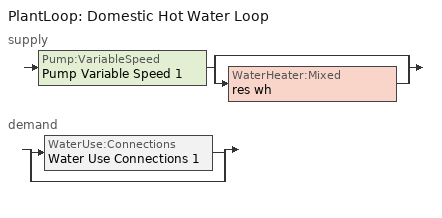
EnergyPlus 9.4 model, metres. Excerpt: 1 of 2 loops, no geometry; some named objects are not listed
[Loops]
PlantLoop 'Domestic Hot Water Loop'
 supply: Pump:VariableSpeed 'Pump Variable Speed 1' > split
  | bypass
  | WaterHeater:Mixed 'res wh'
 demand: split
  | WaterUse:Connections 'Water Use Connections 1'
  | bypass
[Sizing:Plant]
Domestic Hot Water Loop: Loop Type=Heating; Design Loop Exit Temperature {C}=52.6667; Loop Design Temperature Difference {deltaC}=5.55556; Sizing Option=NonCoincident; Zone Timesteps in Averaging Window=1; Coincident Sizing Factor Mode=None
[Pump:VariableSpeed]
Pump Variable Speed 1: Design Maximum Flow Rate {m3/s}=0.01; Design Pump Head {Pa}=1; Design Power Consumption {W}=0; Motor Efficiency=1; Fraction of Motor Inefficiencies to Fluid Stream=0; Coefficient 1 of the Part Load Performance Curve=0; Coefficient 2 of the Part Load Performance Curve=1; Coefficient 3 of the Part Load Performance Curve=0; Coefficient 4 of the Part Load Performance Curve=0; Design Minimum Flow Rate {m3/s}=0; Pump Control Type=Intermittent; Skin Loss Radiative Fraction=0.5; Design Power Sizing Method=PowerPerFlowPerPressure; Design Electric Power per Unit Flow Rate {W/(m3/s)}=348701.1; Design Shaft Power per Unit Flow Rate per Unit Head {W/((m3/s)-Pa)}=1.28205; Design Minimum Flow Rate Fraction=0
[WaterHeater:Mixed]
res wh: Tank Volume {m3}=0.170344; Setpoint Temperature Schedule=WH Setpoint Temp; Deadband Temperature Difference {deltaC}=2; Maximum Temperature Limit {C}=99; Heater Control Type=Cycle; Heater Maximum Capacity {W}=1318.82; Heater Minimum Capacity {W}=0; Heater Ignition Minimum Flow Rate {m3/s}=0; Heater Ignition Delay {s}=0; Heater Fuel Type=Electricity; Heater Thermal Efficiency=1; Off Cycle Parasitic Fuel Consumption Rate {W}=0; Off Cycle Parasitic Fuel Type=Electricity; Off Cycle Parasitic Heat Fraction to Tank=0; On Cycle Parasitic Fuel Consumption Rate {W}=0; On Cycle Parasitic Fuel Type=Electricity; On Cycle Parasitic Heat Fraction to Tank=0; Ambient Temperature Indicator=Zone; Ambient Temperature Zone=finished basement zone; Off Cycle Loss Coefficient to Ambient Temperature {W/K}=1.16351; Off Cycle Loss Fraction to Zone=1; On Cycle Loss Coefficient to Ambient Temperature {W/K}=1.16351; On Cycle Loss Fraction to Zone=1; Use Side Effectiveness=1; Source Side Effectiveness=1; Use Side Design Flow Rate {m3/s}=Autosize; Source Side Design Flow Rate {m3/s}=Autosize; Indirect Water Heating Recovery Time {hr}=1.5; Source Side Flow Control Mode=IndirectHeatPrimarySetpoint
[PlantLoop]
Domestic Hot Water Loop: Fluid Type=Water; Plant Equipment Operation Scheme=Domestic Hot Water Loop Operation Schemes; Maximum Loop Temperature {C}=100; Minimum Loop Temperature {C}=0; Maximum Loop Flow Rate {m3/s}=0.01; Minimum Loop Flow Rate {m3/s}=0; Plant Loop Volume {m3}=0.003; Load Distribution Scheme=Optimal; Plant Loop Demand Calculation Scheme=SingleSetpoint
[PlantEquipmentList]
Domestic Hot Water Loop Heating Equipment List: res wh
[PlantEquipmentOperation:HeatingLoad]
Domestic Hot Water Loop Heating Operation Scheme: Load Range 1 Lower Limit {W}=0; Load Range 1 Upper Limit {W}=1000000000; Range 1 Equipment List=Domestic Hot Water Loop Heating Equipment List
[PlantEquipmentOperationSchemes]
Domestic Hot Water Loop Operation Schemes: Control Scheme 1=Domestic Hot Water Loop Heating Operation Scheme; Control Scheme 1 Schedule=Always On Discrete
[SetpointManager:Scheduled]
Setpoint Manager Scheduled 1: Control Variable=Temperature; Schedule=dhw temp
[WaterUse:Equipment] Zone=living zone
Name | Peak Flow Rate {m3/s} | Flow Rate Fraction Schedule | Target Temperature Schedule
residential shower | 0.000274695 | residential shower schedule | residential shower temperature schedule
residential sink | 0.000212399 | residential sink schedule | residential sink temperature schedule
residential bath | 0.000429619 | residential bath schedule | residential bath temperature schedule
residential shower dist=0.0 | 0 | residential shower schedule | residential shower temperature schedule
residential sink dist=0.0 | 0 | residential sink schedule | residential sink temperature schedule
residential bath dist=0.0 | 0 | residential bath schedule | residential bath temperature schedule
residential clothes washer | 0.000697118 | residential clothes washer schedule | residential clothes washer temperature schedule
residential dishwasher | 0.000125165 | residential dishwasher schedule | residential dishwasher temperature schedule
[WaterUse:Connections]
Water Use Connections 1: Water Use Equipment 1=residential shower; Water Use Equipment 2=residential sink; Water Use Equipment 3=residential bath; Water Use Equipment 4=residential shower dist=0.0; Water Use Equipment 5=residential sink dist=0.0; Water Use Equipment 6=residential bath dist=0.0; Water Use Equipment 7=residential clothes washer; Water Use Equipment 8=residential dishwasher
[Schedule:Day:Interval]
residential bath schedule allday1; residential bath schedule allday2; residential bath schedule allday3; residential bath schedule allday4; residential bath schedule allday5; residential bath schedule allday6; residential bath schedule allday7; residential clothes washer schedule allday1; residential clothes washer schedule allday3; residential dishwasher schedule allday1; residential dishwasher schedule allday5; residential dishwasher schedule allday6; residential dishwasher schedule allday7; residential shower schedule allday4; Schedule Day 15; Schedule Day 17; Schedule Day 4; Schedule Day 5; Schedule Day 6: No, 24:00, 0
residential clothes washer schedule allday2: No, 10:10, 0, 10:20, 0.0714774, 10:30, 0.0606432, 10:40, 0.0865929, 11:30, 0, 11:40, 0.0620503, 11:50, 0.103879, 12:00, 0.0136683, 12:40, 0, 12:50, 0.0197387, 13:00, 0.054191, 13:10, 0.206975, 13:20, 0.0215879, 24:00, 0
residential clothes washer schedule allday4: No, 11:30, 0, 11:40, 0.0051658, 12:50, 0, 13:00, 0.0673366, 24:00, 0
residential clothes washer schedule allday5: No, 10:10, 0, 10:20, 0.0625528, 24:00, 0
residential clothes washer schedule allday6: No, 14:00, 0, 14:10, 0.0912161, 24:00, 0
residential clothes washer schedule allday7: No, 12:10, 0, 12:20, 0.0174673, 24:00, 0
residential dishwasher schedule allday2: No, 09:50, 0, 10:00, 0.0560273, 10:10, 0.0446564, 10:20, 0.0917957, 10:30, 0.0664268, 10:40, 0.0877654, 24:00, 0
residential dishwasher schedule allday3: No, 21:00, 0, 21:10, 0.0509896, 21:20, 0.0621806, 21:30, 0.0379273, 21:40, 0.0584383, 24:00, 0
residential dishwasher schedule allday4: No, 08:30, 0, 08:40, 0.0682979, 08:50, 0.0347607, 09:00, 0.0698812, 09:10, 0.0649514, 09:20, 0.0883052, 24:00, 0
residential shower schedule allday1: No, 03:40, 0, 03:50, 0.290938, 04:00, 0.249376, 07:30, 0, 07:50, 0.258634, 23:10, 0, 23:20, 0.183248, 23:30, 0.122165, 23:40, 0, 23:50, 0.0502082, 24:00, 0.150625
residential shower schedule allday2: No, 06:30, 0, 06:40, 0.0530492, 06:50, 0.106098, 10:20, 0, 10:30, 0.157727, 10:50, 0, 11:00, 0.176072, 24:00, 0
residential shower schedule allday3: No, 06:40, 0, 06:50, 0.460152, 07:00, 0.131472, 08:30, 0, 08:40, 0.122851, 08:50, 0.245702, 24:00, 0
residential shower schedule allday5: No, 09:40, 0, 09:50, 0.290816, 10:20, 0, 10:30, 0.126035, 10:40, 0.315087, 24:00, 0
residential shower schedule allday6: No, 07:00, 0, 07:10, 0.438207, 21:20, 0, 21:30, 0.0458731, 21:50, 0.458731, 22:00, 0.137619, 24:00, 0
residential shower schedule allday7: No, 17:20, 0, 17:30, 0.131668, 17:40, 0.526671, 24:00, 0
residential sink schedule allday1: No, 02:50, 0, 03:00, 0.134259, 04:40, 0, 04:50, 0.0192495, 05:50, 0, 06:10, 0.018975, 07:40, 0, 07:50, 0.0100671, 09:20, 0, 09:30, 0.0002135, 09:50, 0, 10:00, 0.0684869, 10:40, 0, 10:50, 0.0099451, 12:00, 0, 12:10, 0.0034472, 12:20, 0, 12:30, 0.0269372, 15:20, 0, 15:30, 0.0624162, 18:30, 0, 18:40, 0.0653448, 20:20, 0, 20:30, 0.0138194, 20:50, 0, 21:00, 0.0761135, 21:10, 0, 21:20, 0.0518609, 21:30, 0, 21:40, 0.0105552, 24:00, 0
residential sink schedule allday2: No, 00:10, 0.007108, 00:50, 0, 01:00, 0.0513118, 05:00, 0, 05:10, 0.0029896, 05:20, 0, 05:30, 0.0046065, 05:50, 0, 06:00, 0.0078401, 06:30, 0, 06:40, 0.0249237, 07:30, 0, 07:40, 0.0358755, 08:00, 0, 08:10, 0.0096095, 08:20, 0.0324283, 08:40, 0, 08:50, 0.0162294, 10:30, 0, 10:40, 0.0596095, 12:30, 0, 12:40, 0.0552776, 12:50, 0.0636059, 13:10, 0, 13:20, 0.0002746, 14:40, 0, 14:50, 0.0185784, 15:00, 0.0151617, 15:20, 0, 15:30, 0.007352, 15:40, 0.0933495, 16:30, 0, 16:40, 0.0564369, 16:50, 0.0255339, 17:00, 0.021507, 17:10, 0.0367602, 18:00, 0, 18:10, 0.0209579, 18:50, 0, 19:00, 0.0221477, 19:10, 0, 19:20, 0.170653, 19:30, 0.0081147, 20:00, 0, 20:10, 0.0211104, 20:50, 0, 21:00, 0.0003051, 21:10, 0.038499, 24:00, 0
residential sink schedule allday3: No, 06:40, 0, 06:50, 0.016504, 07:00, 0, 07:10, 0.0040268, 07:40, 0, 07:50, 0.0347163, 08:00, 0.0061318, 08:50, 0, 09:00, 0.0202258, 09:20, 0, 09:30, 0.0451189, 10:20, 0, 10:30, 0.0127212, 11:30, 0, 11:40, 0.0032337, 14:50, 0, 15:00, 0.241062, 15:40, 0, 15:50, 0.0125381, 16:30, 0, 16:40, 0.0169616, 16:50, 0, 17:00, 0.0100671, 17:20, 0, 17:30, 0.0781574, 17:40, 0.0349603, 18:20, 0, 18:30, 0.0139719, 18:40, 0.0843808, 19:10, 0, 19:20, 0.05723, 19:40, 0, 19:50, 0.009945, 21:10, 0, 21:20, 0.0181208, 22:40, 0, 22:50, 0.0006101, 23:00, 0, 23:10, 0.0075046, 24:00, 0
residential sink schedule allday4: No, 06:00, 0, 06:10, 0.0175107, 08:00, 0, 08:10, 0.0009152, 11:10, 0, 11:20, 0.112294, 11:30, 0.0179072, 11:40, 0.0799573, 12:30, 0, 12:40, 0.0219952, 12:50, 0, 13:00, 0.0530506, 13:40, 0, 13:50, 0.0687004, 17:30, 0, 17:40, 0.0007322, 17:50, 0, 18:00, 0.0123246, 18:10, 0.0226358, 18:40, 0, 18:50, 0.0351433, 19:00, 0.0410006, 19:10, 0.0025625, 19:20, 0.0057047, 20:10, 0, 20:20, 0.0154973, 20:40, 0, 20:50, 0.0408176, 21:40, 0, 21:50, 0.0014033, 22:00, 0.0198597, 22:10, 0.0264185, 24:00, 0
residential sink schedule allday5: No, 03:40, 0, 03:50, 0.0057352, 05:40, 0, 05:50, 0.0033252, 06:30, 0, 06:40, 0.0105247, 06:50, 0.0470713, 07:50, 0, 08:00, 0.0892923, 08:20, 0, 08:30, 0.0179988, 11:20, 0, 11:30, 0.0423124, 12:30, 0, 12:40, 0.0079622, 12:50, 0.0066504, 13:00, 0, 13:10, 0.0155888, 13:30, 0, 13:40, 0.0750458, 13:50, 0.016748, 15:20, 0, 15:30, 0.0648261, 15:40, 0, 15:50, 0.0274558, 16:00, 0.0061928, 16:30, 0, 16:40, 0.0462172, 16:50, 0.0540879, 17:10, 0, 17:20, 0.0085418, 19:30, 0, 19:40, 0.0012203, 19:50, 0.0071995, 20:00, 0.0100671, 20:50, 0, 21:00, 0.0790421, 22:20, 0, 22:30, 0.0409396, 22:40, 0.0005186, 22:50, 0.0392008, 23:00, 0, 23:10, 0.0104637, 23:50, 0, 24:00, 0.0047895
residential sink schedule allday6: No, 07:30, 0, 07:40, 0.0644296, 13:30, 0, 13:40, 0.0495424, 14:20, 0, 14:30, 0.0629042, 14:40, 0.0008847, 18:10, 0, 18:20, 0.0544844, 20:50, 0, 21:00, 0.0120195, 24:00, 0
residential sink schedule allday7: No, 06:00, 0, 06:10, 0.0175412, 07:50, 0, 08:00, 0.0154362, 08:10, 0.0700427, 08:50, 0, 09:00, 0.0017694, 09:10, 0, 09:20, 0.0473765, 09:30, 0.0206223, 09:50, 0, 10:00, 0.0570165, 10:10, 0.0051556, 11:40, 0, 11:50, 0.188469, 13:10, 0, 13:20, 0.0007627, 14:00, 0, 14:10, 0.0521659, 14:20, 0.0775473, 14:30, 0.0992068, 14:40, 0.024039, 15:10, 0, 15:20, 0.0586943, 18:00, 0, 18:10, 0.0338926, 18:20, 0, 18:30, 0.030781, 18:40, 0.0388957, 19:10, 0, 19:20, 0.0364246, 19:30, 0, 19:40, 0.0007016, 19:50, 0, 20:00, 0.0073826, 20:10, 0.250641, 20:20, 0.0319708, 20:30, 0.0109823, 21:00, 0, 21:10, 0.0342892, 22:20, 0, 22:30, 0.0160159, 22:50, 0, 23:00, 0.0035692, 23:50, 0, 24:00, 0.0364552
[Schedule:Week:Daily]
residential bath schedule Week Rule - Jan1-Jan6: Schedule Day 6, residential bath schedule allday1, residential bath schedule allday2, residential bath schedule allday3, residential bath schedule allday4, residential bath schedule allday5, residential bath schedule allday6, Schedule Day 6, Schedule Day 6, Schedule Day 6, Schedule Day 6, Schedule Day 6
residential bath schedule Week Rule - Jan7-Dec31: residential bath schedule allday7, residential bath schedule allday1, residential bath schedule allday2, residential bath schedule allday3, residential bath schedule allday4, residential bath schedule allday5, residential bath schedule allday6, Schedule Day 6, Schedule Day 6, Schedule Day 6, Schedule Day 6, Schedule Day 6
residential clothes washer schedule Week Rule - Jan1-Jan6: Schedule Day 15, residential clothes washer schedule allday1, residential clothes washer schedule allday2, residential clothes washer schedule allday3, residential clothes washer schedule allday4, residential clothes washer schedule allday5, residential clothes washer schedule allday6, Schedule Day 15, Schedule Day 15, Schedule Day 15, Schedule Day 15, Schedule Day 15
residential clothes washer schedule Week Rule - Jan7-Dec31: residential clothes washer schedule allday7, residential clothes washer schedule allday1, residential clothes washer schedule allday2, residential clothes washer schedule allday3, residential clothes washer schedule allday4, residential clothes washer schedule allday5, residential clothes washer schedule allday6, Schedule Day 15, Schedule Day 15, Schedule Day 15, Schedule Day 15, Schedule Day 15
residential dishwasher schedule Week Rule - Jan1-Jan6: Schedule Day 17, residential dishwasher schedule allday1, residential dishwasher schedule allday2, residential dishwasher schedule allday3, residential dishwasher schedule allday4, residential dishwasher schedule allday5, residential dishwasher schedule allday6, Schedule Day 17, Schedule Day 17, Schedule Day 17, Schedule Day 17, Schedule Day 17
residential dishwasher schedule Week Rule - Jan7-Dec31: residential dishwasher schedule allday7, residential dishwasher schedule allday1, residential dishwasher schedule allday2, residential dishwasher schedule allday3, residential dishwasher schedule allday4, residential dishwasher schedule allday5, residential dishwasher schedule allday6, Schedule Day 17, Schedule Day 17, Schedule Day 17, Schedule Day 17, Schedule Day 17
residential shower schedule Week Rule - Jan1-Jan6: Schedule Day 4, residential shower schedule allday1, residential shower schedule allday2, residential shower schedule allday3, residential shower schedule allday4, residential shower schedule allday5, residential shower schedule allday6, Schedule Day 4, Schedule Day 4, Schedule Day 4, Schedule Day 4, Schedule Day 4
residential shower schedule Week Rule - Jan7-Dec31: residential shower schedule allday7, residential shower schedule allday1, residential shower schedule allday2, residential shower schedule allday3, residential shower schedule allday4, residential shower schedule allday5, residential shower schedule allday6, Schedule Day 4, Schedule Day 4, Schedule Day 4, Schedule Day 4, Schedule Day 4
residential sink schedule Week Rule - Jan1-Jan6: Schedule Day 5, residential sink schedule allday1, residential sink schedule allday2, residential sink schedule allday3, residential sink schedule allday4, residential sink schedule allday5, residential sink schedule allday6, Schedule Day 5, Schedule Day 5, Schedule Day 5, Schedule Day 5, Schedule Day 5
residential sink schedule Week Rule - Jan7-Dec31: residential sink schedule allday7, residential sink schedule allday1, residential sink schedule allday2, residential sink schedule allday3, residential sink schedule allday4, residential sink schedule allday5, residential sink schedule allday6, Schedule Day 5, Schedule Day 5, Schedule Day 5, Schedule Day 5, Schedule Day 5
[Schedule:Year]
residential bath schedule: residential bath schedule Week Rule - Jan1-Jan6, 1, 1, 1, 6, residential bath schedule Week Rule - Jan7-Dec31, 1, 7, 12, 31
residential clothes washer schedule: residential clothes washer schedule Week Rule - Jan1-Jan6, 1, 1, 1, 6, residential clothes washer schedule Week Rule - Jan7-Dec31, 1, 7, 12, 31
residential dishwasher schedule: residential dishwasher schedule Week Rule - Jan1-Jan6, 1, 1, 1, 6, residential dishwasher schedule Week Rule - Jan7-Dec31, 1, 7, 12, 31
residential shower schedule: residential shower schedule Week Rule - Jan1-Jan6, 1, 1, 1, 6, residential shower schedule Week Rule - Jan7-Dec31, 1, 7, 12, 31
residential sink schedule: residential sink schedule Week Rule - Jan1-Jan6, 1, 1, 1, 6, residential sink schedule Week Rule - Jan7-Dec31, 1, 7, 12, 31
[Schedule:Constant]
Name | Hourly Value
Always On Discrete | 1
dhw temp; WH Setpoint Temp | 52.6667
residential bath temperature schedule; residential shower temperature schedule; residential sink temperature schedule | 43.3333
residential clothes washer temperature schedule | 33.6111
residential dishwasher temperature schedule | 51.6667
